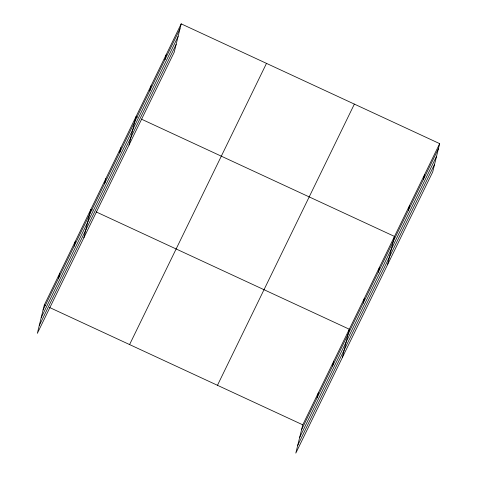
<?xml version="1.0" encoding="UTF-8"?>
<svg xmlns="http://www.w3.org/2000/svg" width="477" height="477" viewBox="0 0 477 477"><rect width="100%" height="100%" fill="white"/><g stroke="black" fill="none" stroke-linecap="round" stroke-linejoin="round"><path stroke-width="0.72" d="M181.194 23.85L44.289 305.047L37.337 333.363L174.236 52.172L181.194 23.85L439.663 143.637L432.711 171.953L295.806 453.15L302.764 424.828L439.663 143.637M58.599 278.091L59.81 273.178M74.114 246.221L75.324 241.308M83.88 237.761L90.839 209.439L92.168 210.059M104.69 183.424L105.9 178.505M119.751 152.491L120.955 147.578M129.058 144.966L136.017 116.644L137.352 117.264M149.867 90.624L151.078 85.711M164.929 59.697L166.133 54.783M317.068 397.878L318.278 392.959M332.588 366.008L333.793 361.095M342.355 357.541L349.307 329.225L96.169 211.907M363.158 303.205L364.368 298.292M378.219 272.272L379.43 267.358M387.533 264.747L394.485 236.431L141.347 119.113M408.342 210.411L409.546 205.498M423.397 179.477L424.608 174.564M43.085 309.961L179.99 28.763M41.189 317.682L178.088 36.49M39.233 325.642L176.138 44.444M129.589 344.573L266.488 63.381M217.464 385.303L354.369 104.105M301.553 429.747L438.458 148.55M299.657 437.469L436.562 156.271M297.702 445.429L434.607 164.231M44.289 305.047L45.625 305.662M49.62 307.516L302.764 424.828"/></g></svg>
